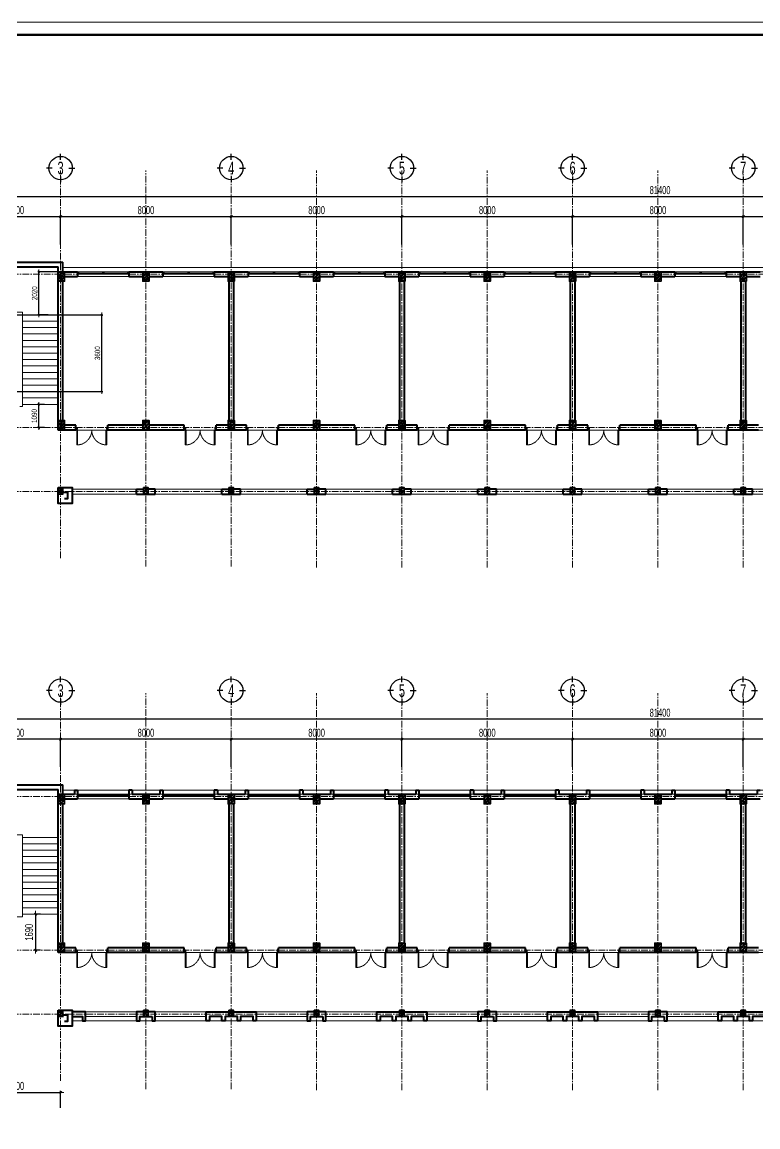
# Model space of a CAD drawing. Header units: millimetres. Extents: x 1890250 to 2116214, y -724415 to -634712.
# Drawn here: x 1918025 to 1952516, y -686489 to -634712 of the extents above; entities that cross this region are included whole.
import ezdxf
from ezdxf.enums import TextEntityAlignment as Align

# ---------------------------------------------------------------- set-up
doc = ezdxf.new("R2010")
doc.units = ezdxf.units.MM
doc.header["$LTSCALE"] = 250
doc.header["$MEASUREMENT"] = 0
doc.linetypes.add('CENTER', pattern=[2, 1.25, -0.25, 0.25, -0.25])
doc.linetypes.add('HIDDEN2', pattern=[0.1875, 0.125, -0.0625])
doc.layers.get('DEFPOINTS').update_dxf_attribs({"lineweight": 0})
for name, color, linetype, lineweight in [('03', 252, 'Continuous', 30), ('cat1', 30, 'Continuous', 40), ('cot', 40, 'Continuous', 35), ('DBH_cua', 125, 'Continuous', 9), ('DBH_manh1', 67, 'Continuous', 13), ('DBH_thay1', 63, 'Continuous', 18), ('dim', 144, 'Continuous', 13), ('hatch1', 136, 'Continuous', 9), ('Khungten_LCDI', 7, 'Continuous', 5), ('LC Dim', 8, 'Continuous', 18), ('LC Text1', 3, 'Continuous', 20), ('manh1', 67, 'Continuous', 13), ('thay1', 63, 'Continuous', 18), ('truc', 76, 'CENTER', 9)]:
    doc.layers.add(name, color=color, linetype=linetype, lineweight=lineweight)
doc.styles.add('EG 1', font='VHAVANB.TTF')
doc.styles.add('HOATBIF', font='hoatbif.shx', dxfattribs={"width": 0.7})
doc.styles.add('Khungten', font='VHAVAN.TTF', dxfattribs={"width": 0.9, "height": 5000})
doc.styles.add('Tahoma', font='tahoma.ttf')
doc.styles.add('Title', font='VHBLACK.TTF', dxfattribs={"width": 0.8})
doc.dimstyles.new('1-100', dxfattribs={"dimscale": 100, "dimtxt": 2.5, "dimasz": 0.35, "dimexe": 0.5, "dimexo": 0, "dimgap": 0.8, "dimtad": 1, "dimdec": 0, "dimzin": 0, "dimdsep": 46, "dimtxsty": 'HOATBIF', "dimblk1": 'DOT', "dimblk2": 'DOT', "dimsah": 1, "dimcen": -1, "dimdle": 1, "dimclrd": 256, "dimclre": 256, "dimclrt": 4, "dimadec": 3, "dimazin": 2, "dimtfac": 0.333333, "dimtdec": 0, "dimtix": 1, "dimtmove": 2, "dimatfit": 3, "dimldrblk": 'DOT', "dimfxl": 1, "dimtvp": 0.833333, "dimtolj": 1, "dimtzin": 0, "dimarcsym": 0})
doc.dimstyles.new('1-150', dxfattribs={"dimscale": 150, "dimtxt": 2.5, "dimasz": 0.35, "dimexe": 0.5, "dimexo": 0, "dimgap": 0.8, "dimtad": 1, "dimdec": 0, "dimzin": 0, "dimdsep": 46, "dimtxsty": 'HOATBIF', "dimblk1": 'DOT', "dimblk2": 'DOT', "dimsah": 1, "dimcen": -1, "dimdle": 1, "dimclrd": 256, "dimclre": 256, "dimclrt": 4, "dimadec": 3, "dimazin": 2, "dimtfac": 0.333333, "dimtdec": 0, "dimtix": 1, "dimtmove": 2, "dimatfit": 3, "dimldrblk": 'DOT', "dimfxl": 1, "dimtvp": 0.833333, "dimtolj": 1, "dimtzin": 0, "dimarcsym": 0})

# ---------------------------------------------------------------- blocks, each defined once
blk = doc.blocks.new('lcdi fix H')
at = {"layer": 'DEFPOINTS', "lineweight": 0}
blk.add_lwpolyline([(-1200, -14850), (-1200, 14850), (40800, 14850), (40800, -14850)], close=True, dxfattribs=at)
at = {"layer": 'Khungten_LCDI', "color": 5, "lineweight": 60}
blk.add_lwpolyline([(0, -14650), (0, 14650), (40600, 14650), (40600, -14650)], close=True, dxfattribs=at)
at = {"color": 7, "style": 'Khungten', "width": 0.8}
for tag, p in [('REVISION', (39499, -10746)), ('NGAYHT', (39546, -11609))]:
    blk.add_attdef(tag, text='', height=200, dxfattribs=at).set_placement(p, align=Align.CENTER)
at = {"layer": 'LC Text1', "style": 'Title', "width": 1.485915}
for tag, p, p2 in [('TENBANVE1', (36913, -8886), (40339, -8886)), ('TENBANVE2', (36913, -9562), (40339, -9562))]:
    blk.add_attdef(tag, text='', height=250, dxfattribs=at).set_placement(p, p2, align=Align.FIT)
at = {"layer": 'LC Text1', "style": 'Title', "width": 0.7}
blk.add_attdef('SOBANVE', text='', height=250, dxfattribs=at).set_placement((39562, -13896), align=Align.CENTER)
blk = doc.blocks.new('A$C0B8376B1')
at = {"layer": 'truc'}
for p, q in [((17729, 442), (17729, 18610)), ((21729, 42), (21729, 18610)), ((25729, 42), (25729, 18610)), ((29729, 0), (29729, 18610)), ((33729, 0), (33729, 18610)), ((37729, 0), (37729, 18610)), ((41729, 0), (41729, 18610)), ((45729, 0), (45729, 18610)), ((49729, 0), (49729, 18610)), ((92758, 13754), (0, 13754)), ((92758, 6554), (0, 6554)), ((92758, 3554), (0, 3554))]:
    blk.add_line(p, q, dxfattribs=at)
blk = doc.blocks.new('DOT')
at = {"layer": 'LC Dim'}
blk.add_line((-3, 0), (3, 0), dxfattribs=at)
at = {"layer": 'LC Dim', "color": 4}
blk.add_line((-1, -1), (1, 1), dxfattribs=at)
blk.add_lwpolyline([(0.5, 1), (-1, -0.5), (-0.5, -1), (1, 0.5)], close=True, dxfattribs=at)
blk = doc.blocks.new('*D766')
at = {"layer": 'DEFPOINTS', "color": 0, "transparency": 16777216}
for p in [(1951830, -643833), (1951830, -645127), (1959830, -645127)]:
    blk.add_point(p, dxfattribs=at)
at = {"layer": 'dim', "lineweight": -2, "transparency": 16777216}
for p, q in [((1951830, -645127), (1951830, -643758)), ((1959777, -643833), (1951882, -643833)), ((1959830, -645127), (1959830, -643758))]:
    blk.add_line(p, q, dxfattribs=at)
at = {"layer": 'dim', "lineweight": -2, "transparency": 16777216, "xscale": 52.5, "yscale": 52.5, "zscale": 52.5, "rotation": 180}
blk.add_blockref('DOT', (1951830, -643833), dxfattribs=at)
at = {"layer": 'dim', "lineweight": -2, "transparency": 16777216, "xscale": 52.5, "yscale": 52.5, "zscale": 52.5}
blk.add_blockref('DOT', (1959830, -643833), dxfattribs=at)
at = {"layer": 'dim', "color": 4, "transparency": 16777216, "insert": (1955830, -643525), "char_height": 375, "attachment_point": 5, "style": 'HOATBIF'}
blk.add_mtext('\\A1;8000', dxfattribs=at)
blk = doc.blocks.new('*D767')
at = {"layer": 'DEFPOINTS', "color": 0, "transparency": 16777216}
for p in [(1943830, -643833), (1943830, -645127), (1951830, -645127)]:
    blk.add_point(p, dxfattribs=at)
at = {"layer": 'dim', "lineweight": -2, "transparency": 16777216}
for p, q in [((1943830, -645127), (1943830, -643758)), ((1951777, -643833), (1943882, -643833)), ((1951830, -645127), (1951830, -643758))]:
    blk.add_line(p, q, dxfattribs=at)
at = {"layer": 'dim', "lineweight": -2, "transparency": 16777216, "xscale": 52.5, "yscale": 52.5, "zscale": 52.5, "rotation": 180}
blk.add_blockref('DOT', (1943830, -643833), dxfattribs=at)
at = {"layer": 'dim', "lineweight": -2, "transparency": 16777216, "xscale": 52.5, "yscale": 52.5, "zscale": 52.5}
blk.add_blockref('DOT', (1951830, -643833), dxfattribs=at)
at = {"layer": 'dim', "color": 4, "transparency": 16777216, "insert": (1947830, -643525), "char_height": 375, "attachment_point": 5, "style": 'HOATBIF'}
blk.add_mtext('\\A1;8000', dxfattribs=at)
blk = doc.blocks.new('*D768')
at = {"layer": 'DEFPOINTS', "color": 0, "transparency": 16777216}
for p in [(1935830, -643833), (1935830, -645127), (1943830, -645127)]:
    blk.add_point(p, dxfattribs=at)
at = {"layer": 'dim', "lineweight": -2, "transparency": 16777216}
for p, q in [((1935830, -645127), (1935830, -643758)), ((1943777, -643833), (1935882, -643833)), ((1943830, -645127), (1943830, -643758))]:
    blk.add_line(p, q, dxfattribs=at)
at = {"layer": 'dim', "lineweight": -2, "transparency": 16777216, "xscale": 52.5, "yscale": 52.5, "zscale": 52.5, "rotation": 180}
blk.add_blockref('DOT', (1935830, -643833), dxfattribs=at)
at = {"layer": 'dim', "lineweight": -2, "transparency": 16777216, "xscale": 52.5, "yscale": 52.5, "zscale": 52.5}
blk.add_blockref('DOT', (1943830, -643833), dxfattribs=at)
at = {"layer": 'dim', "color": 4, "transparency": 16777216, "insert": (1939830, -643525), "char_height": 375, "attachment_point": 5, "style": 'HOATBIF'}
blk.add_mtext('\\A1;8000', dxfattribs=at)
blk = doc.blocks.new('*D769')
at = {"layer": 'DEFPOINTS', "color": 0, "transparency": 16777216}
for p in [(1927830, -643833), (1927830, -645127), (1935830, -645127)]:
    blk.add_point(p, dxfattribs=at)
at = {"layer": 'dim', "lineweight": -2, "transparency": 16777216}
for p, q in [((1927830, -645127), (1927830, -643758)), ((1935777, -643833), (1927882, -643833)), ((1935830, -645127), (1935830, -643758))]:
    blk.add_line(p, q, dxfattribs=at)
at = {"layer": 'dim', "lineweight": -2, "transparency": 16777216, "xscale": 52.5, "yscale": 52.5, "zscale": 52.5, "rotation": 180}
blk.add_blockref('DOT', (1927830, -643833), dxfattribs=at)
at = {"layer": 'dim', "lineweight": -2, "transparency": 16777216, "xscale": 52.5, "yscale": 52.5, "zscale": 52.5}
blk.add_blockref('DOT', (1935830, -643833), dxfattribs=at)
at = {"layer": 'dim', "color": 4, "transparency": 16777216, "insert": (1931830, -643525), "char_height": 375, "attachment_point": 5, "style": 'HOATBIF'}
blk.add_mtext('\\A1;8000', dxfattribs=at)
blk = doc.blocks.new('*D770')
at = {"layer": 'DEFPOINTS', "color": 0, "transparency": 16777216}
for p in [(1919830, -643833), (1919830, -645127), (1927830, -645127)]:
    blk.add_point(p, dxfattribs=at)
at = {"layer": 'dim', "lineweight": -2, "transparency": 16777216}
for p, q in [((1919830, -645127), (1919830, -643758)), ((1927777, -643833), (1919882, -643833)), ((1927830, -645127), (1927830, -643758))]:
    blk.add_line(p, q, dxfattribs=at)
at = {"layer": 'dim', "lineweight": -2, "transparency": 16777216, "xscale": 52.5, "yscale": 52.5, "zscale": 52.5, "rotation": 180}
blk.add_blockref('DOT', (1919830, -643833), dxfattribs=at)
at = {"layer": 'dim', "lineweight": -2, "transparency": 16777216, "xscale": 52.5, "yscale": 52.5, "zscale": 52.5}
blk.add_blockref('DOT', (1927830, -643833), dxfattribs=at)
at = {"layer": 'dim', "color": 4, "transparency": 16777216, "insert": (1923830, -643525), "char_height": 375, "attachment_point": 5, "style": 'HOATBIF'}
blk.add_mtext('\\A1;8000', dxfattribs=at)
blk = doc.blocks.new('*D771')
at = {"layer": 'DEFPOINTS', "color": 0, "transparency": 16777216}
for p in [(1915630, -643833), (1915630, -645127), (1919830, -645127)]:
    blk.add_point(p, dxfattribs=at)
at = {"layer": 'dim', "lineweight": -2, "transparency": 16777216}
for p, q in [((1915630, -645127), (1915630, -643758)), ((1919777, -643833), (1915682, -643833)), ((1919830, -645127), (1919830, -643758))]:
    blk.add_line(p, q, dxfattribs=at)
at = {"layer": 'dim', "lineweight": -2, "transparency": 16777216, "xscale": 52.5, "yscale": 52.5, "zscale": 52.5, "rotation": 180}
blk.add_blockref('DOT', (1915630, -643833), dxfattribs=at)
at = {"layer": 'dim', "lineweight": -2, "transparency": 16777216, "xscale": 52.5, "yscale": 52.5, "zscale": 52.5}
blk.add_blockref('DOT', (1919830, -643833), dxfattribs=at)
at = {"layer": 'dim', "color": 4, "transparency": 16777216, "insert": (1917730, -643525), "char_height": 375, "attachment_point": 5, "style": 'HOATBIF'}
blk.add_mtext('\\A1;4200', dxfattribs=at)
blk = doc.blocks.new('*D774')
at = {"layer": 'DEFPOINTS', "color": 0, "transparency": 16777216}
for p in [(1907230, -642895), (1907230, -645127), (1988630, -645127)]:
    blk.add_point(p, dxfattribs=at)
at = {"layer": 'dim', "lineweight": -2, "transparency": 16777216}
for p, q in [((1907230, -645127), (1907230, -642820)), ((1988577, -642895), (1907282, -642895)), ((1988630, -645127), (1988630, -642820))]:
    blk.add_line(p, q, dxfattribs=at)
at = {"layer": 'dim', "lineweight": -2, "transparency": 16777216, "xscale": 52.5, "yscale": 52.5, "zscale": 52.5, "rotation": 180}
blk.add_blockref('DOT', (1907230, -642895), dxfattribs=at)
at = {"layer": 'dim', "lineweight": -2, "transparency": 16777216, "xscale": 52.5, "yscale": 52.5, "zscale": 52.5}
blk.add_blockref('DOT', (1988630, -642895), dxfattribs=at)
at = {"layer": 'dim', "color": 4, "transparency": 16777216, "insert": (1947930, -642588), "char_height": 375, "attachment_point": 5, "style": 'HOATBIF'}
blk.add_mtext('\\A1;81400', dxfattribs=at)
blk = doc.blocks.new('KyHieu TrucDinhVi')
at = {"color": 7, "lineweight": 30}
for p, q in [((0, 2.36), (0, 4)), ((-2.36, 0), (-4, 0)), ((2.36, 0), (4, 0)), ((0, -2.36), (0, -4))]:
    blk.add_line(p, q, dxfattribs=at)
blk.add_circle((0, 0), 3.3, dxfattribs=at)
at = {"ltscale": 20, "style": 'Tahoma'}
blk.add_attdef('AA', text='', height=3, dxfattribs=at).set_placement((0, 0), align=Align.MIDDLE_CENTER)
blk = doc.blocks.new('COT 30X45')
at = {"layer": 'hatch1'}
h = blk.add_hatch(dxfattribs=at)
h.set_pattern_fill('BTCT', color=256, scale=30)
h.set_pattern_definition([(50, (-140251.38, -4434.1), (215.17805, -18.82564), [22.5, -247.5]), (355, (-140251.38, -4434.1), (-41.6254, 225.65764), [18, -198]), (100.4514, (-140233.45, -4435.67), (173.5528, 206.83186), [19.12206, -210.34263]), (46.1842, (-140251.38, -4374.1), (320.1723, -49.6557), [33.75, -371.25]), (96.6356, (-140224.7, -4378.24), (280.3988, 292.23536), [28.6831, -315.5139]), (351.1842, (-140251.38, -4374.1), (280.3986, 292.2356), [27, -297]), (21, (-140221.38, -4389.1), (179.07212, -120.78567), [22.5, -247.5]), (326, (-140221.38, -4389.1), (72.9946, 217.545), [18, -198]), (71.4514, (-140206.46, -4399.17), (252.0668, 96.75915), [19.12206, -210.34263]), (37.5, (-140251.38, -4434.105), (3.647957, 99.868156), [0, -195.6, 0, -201, 0, -198.75]), (7.5, (-140251.38, -4434.1), (78.92086, 118.32351), [0, -114.6, 0, -191.1, 0, -75.75]), (327.5, (-140318.28, -4434.105), (160.14673, -6.76646), [0, -75, 0, -234, 0, -310.5]), (317.5, (-140348.28, -4434.1), (174.95585, 30.0315), [0, -97.5, 0, -155.4, 0, -220.5]), (45, (-140251.38, -4434.1), (-79.54951, 79.54951), []), (45, (-140198.35, -4434.1), (-79.54951, 79.54951), [])])
h.paths.add_polyline_path([(300, 450), (0, 450), (0, 0), (300, 0)])
at = {"layer": 'cot'}
blk.add_lwpolyline([(0, 0), (300, 0), (300, 450), (0, 450)], close=True, dxfattribs=at)
blk = doc.blocks.new('COT 22X30')
at = {"layer": 'hatch1'}
h = blk.add_hatch(dxfattribs=at)
h.set_pattern_fill('BTCT', color=256, scale=30)
h.set_pattern_definition([(50, (-164608.16, -56017.02), (215.17805, -18.82564), [22.5, -247.5]), (355, (-164608.16, -56017.02), (-41.6254, 225.65764), [18, -198]), (100.4514, (-164590.23, -56018.6), (173.55281, 206.83186), [19.12206, -210.34263]), (46.1842, (-164608.16, -55957.02), (320.1723, -49.6557), [33.75, -371.25]), (96.6356, (-164581.48, -55961.16), (280.3988, 292.23536), [28.6831, -315.5139]), (351.1842, (-164608.16, -55957.02), (280.3986, 292.2356), [27, -297]), (21, (-164578.16, -55972.02), (179.07212, -120.78567), [22.5, -247.5]), (326, (-164578.16, -55972.02), (72.9946, 217.545), [18, -198]), (71.4514, (-164563.24, -55982.09), (252.0668, 96.75915), [19.12206, -210.34263]), (37.5, (-164608.16, -56017.02), (3.647957, 99.868156), [0, -195.6, 0, -201, 0, -198.75]), (7.5, (-164608.16, -56017.02), (78.92086, 118.323514), [0, -114.6, 0, -191.1, 0, -75.75]), (327.5, (-164675.06, -56017.02), (160.14673, -6.76646), [0, -75, 0, -234, 0, -310.5]), (317.5, (-164705.06, -56017.02), (174.95585, 30.0315), [0, -97.5, 0, -155.4, 0, -220.5]), (45, (-164608.16, -56017.02), (-79.54951, 79.54951), []), (45, (-164555.13, -56017.02), (-79.54951, 79.54951), [])])
h.paths.add_polyline_path([(300, 220), (0, 220), (0, 0), (300, 0)])
at = {"layer": 'cot'}
blk.add_lwpolyline([(0, 0), (300, 0), (300, 220), (0, 220)], close=True, dxfattribs=at)
blk = doc.blocks.new('A$C69BC6F3A')
at = {"layer": 'cot', "rotation": 180}
for p in [(12900, 10420), (16860, 10420), (20860, 10420), (24860, 10420), (28860, 10420), (32860, 10420), (36860, 10420), (40860, 10420), (44860, 10420)]:
    blk.add_blockref('COT 30X45', p, dxfattribs=at)
at = {"layer": 'cot'}
for p in [(12600, 3000), (16560, 3000), (20560, 3000), (24560, 3000), (28560, 3000), (32560, 3000), (36560, 3000), (40560, 3000), (44560, 3000)]:
    blk.add_blockref('COT 30X45', p, dxfattribs=at)
at = {"layer": 'cot', "xscale": -1, "rotation": 270}
for p in [(12600, 0), (16600, 0), (20600, 0), (24600, 0), (28600, 0), (32600, 0), (36600, 0), (40600, 0), (44600, 0)]:
    blk.add_blockref('COT 22X30', p, dxfattribs=at)
blk = doc.blocks.new('*U740')
at = {"color": 31}
for points in [[(60, -40), (45, -40), (45, -10), (0, -10), (0, -40), (0, -40), (0, -90), (0, -90), (0, -120), (45, -120), (45, -90), (60, -90)], [(30, -90), (60, -90), (60, -40), (30, -40)], [(1193, -90), (1163, -90), (1163, -40), (1193, -40)], [(1223, -90), (1207, -90), (1207, -40), (1223, -40), (1223, -10), (1177, -10), (1177, -40), (1193, -40), (1193, -90), (1177, -90), (1177, -120), (1223, -120)], [(1207, -90), (1237, -90), (1237, -40), (1207, -40)], [(2340, -40), (2355, -40), (2355, -10), (2400, -10), (2400, -40), (2400, -40), (2400, -90), (2400, -90), (2400, -120), (2355, -120), (2355, -90), (2340, -90)], [(2370, -90), (2340, -90), (2340, -40), (2370, -40)]]:
    blk.add_lwpolyline(points, close=True, dxfattribs=at)
at = {"lineweight": -2}
for points in [[(45, -10), (1177, -10), (1177, -40), (45, -40)], [(45, -90), (1177, -90), (1177, -120), (45, -120)], [(2355, -10), (1223, -10), (1223, -40), (2355, -40)], [(2355, -90), (1223, -90), (1223, -120), (2355, -120)]]:
    blk.add_lwpolyline(points, close=True, dxfattribs=at)
blk = doc.blocks.new('A$C22885C9E2')
at = {"layer": 'cat1'}
for p, q in [((10460, 120), (12820, 120)), ((12820, -330), (12820, 120)), ((10460, -100), (12600, -100)), ((12600, -7750), (12600, -100)), ((12820, -330), (13510, -330)), ((13510, -330), (13510, -550)), ((15910, -330), (15910, -550)), ((15910, -330), (17510, -330)), ((17510, -330), (17510, -550)), ((19910, -330), (19910, -550)), ((19910, -330), (21510, -330)), ((21510, -330), (21510, -550)), ((23910, -330), (23910, -550)), ((23910, -330), (25510, -330)), ((25510, -330), (25510, -550)), ((27910, -330), (27910, -550)), ((27910, -330), (29510, -330)), ((29510, -330), (29510, -550)), ((31910, -330), (31910, -550)), ((31910, -330), (33510, -330)), ((33510, -330), (33510, -550)), ((35910, -330), (35910, -550)), ((35910, -330), (37510, -330)), ((37510, -330), (37510, -550)), ((39910, -330), (39910, -550)), ((39910, -330), (41510, -330)), ((41510, -330), (41510, -550)), ((43910, -330), (43910, -550)), ((43910, -330), (45510, -330)), ((12820, -7300), (12820, -780)), ((12900, -550), (13510, -550)), ((15910, -550), (16560, -550)), ((16860, -550), (17510, -550)), ((19910, -550), (20560, -550)), ((20600, -780), (20600, -7300)), ((20820, -780), (20820, -7300)), ((20860, -550), (21510, -550)), ((23910, -550), (24560, -550)), ((24860, -550), (25510, -550)), ((27910, -550), (28560, -550)), ((28600, -780), (28600, -7300)), ((28820, -780), (28820, -7300)), ((28860, -550), (29510, -550)), ((31910, -550), (32560, -550)), ((32860, -550), (33510, -550)), ((35910, -550), (36560, -550)), ((36600, -780), (36600, -7300)), ((36820, -780), (36820, -7300)), ((36860, -550), (37510, -550)), ((39910, -550), (40560, -550)), ((40860, -550), (41510, -550)), ((43910, -550), (44560, -550)), ((44600, -780), (44600, -7300)), ((44820, -780), (44820, -7300)), ((44860, -550), (45510, -550)), ((13420, -7750), (12600, -7750)), ((13420, -7530), (12900, -7530)), ((13420, -7750), (13420, -7530)), ((14920, -7750), (14920, -7530)), ((16560, -7530), (14920, -7530)), ((18500, -7750), (14920, -7750)), ((18500, -7530), (16860, -7530)), ((18500, -7750), (18500, -7530)), ((20000, -7750), (20000, -7530)), ((20560, -7530), (20000, -7530)), ((21420, -7750), (20000, -7750)), ((21420, -7530), (20860, -7530)), ((21420, -7750), (21420, -7530)), ((22920, -7750), (22920, -7530)), ((24560, -7530), (22920, -7530)), ((26500, -7750), (22920, -7750)), ((26500, -7530), (24860, -7530)), ((26500, -7750), (26500, -7530)), ((28000, -7750), (28000, -7530)), ((28560, -7530), (28000, -7530)), ((29420, -7750), (28000, -7750)), ((29420, -7530), (28860, -7530)), ((29420, -7750), (29420, -7530)), ((30920, -7750), (30920, -7530)), ((32560, -7530), (30920, -7530)), ((34500, -7750), (30920, -7750)), ((34500, -7530), (32860, -7530)), ((34500, -7750), (34500, -7530)), ((36000, -7750), (36000, -7530)), ((36560, -7530), (36000, -7530)), ((37420, -7750), (36000, -7750)), ((37420, -7530), (36860, -7530)), ((37420, -7750), (37420, -7530)), ((38920, -7750), (38920, -7530)), ((40560, -7530), (38920, -7530)), ((42500, -7750), (38920, -7750)), ((42500, -7530), (40860, -7530)), ((42500, -7750), (42500, -7530)), ((44000, -7750), (44000, -7530)), ((44560, -7530), (44000, -7530)), ((45420, -7750), (44000, -7750)), ((45420, -7530), (44860, -7530)), ((16270, -10750), (16270, -10530)), ((16270, -10530), (16600, -10530)), ((16270, -10750), (17150, -10750)), ((17150, -10530), (16820, -10530)), ((17150, -10750), (17150, -10530)), ((20270, -10750), (20270, -10530)), ((20270, -10530), (20600, -10530)), ((20270, -10750), (21150, -10750)), ((21150, -10530), (20820, -10530)), ((21150, -10750), (21150, -10530)), ((24270, -10750), (24270, -10530)), ((24270, -10530), (24600, -10530)), ((24270, -10750), (25150, -10750)), ((25150, -10530), (24820, -10530)), ((25150, -10750), (25150, -10530)), ((28270, -10750), (28270, -10530)), ((28270, -10530), (28600, -10530)), ((28270, -10750), (29150, -10750)), ((29150, -10530), (28820, -10530)), ((29150, -10750), (29150, -10530)), ((32270, -10750), (32270, -10530)), ((32270, -10530), (32600, -10530)), ((32270, -10750), (33150, -10750)), ((33150, -10530), (32820, -10530)), ((33150, -10750), (33150, -10530)), ((36270, -10750), (36270, -10530)), ((36270, -10530), (36600, -10530)), ((36270, -10750), (37150, -10750)), ((37150, -10530), (36820, -10530)), ((37150, -10750), (37150, -10530)), ((40270, -10750), (40270, -10530)), ((40270, -10530), (40600, -10530)), ((40270, -10750), (41150, -10750)), ((41150, -10530), (40820, -10530)), ((41150, -10750), (41150, -10530)), ((44270, -10750), (44270, -10530)), ((44270, -10530), (44600, -10530)), ((44270, -10750), (45150, -10750)), ((45150, -10530), (44820, -10530)), ((45150, -10750), (45150, -10530))]:
    blk.add_line(p, q, dxfattribs=at)
blk.add_lwpolyline([(12600, -10450), (13260, -10450), (13260, -11200), (12600, -11200)], close=True, dxfattribs=at)
blk.add_lwpolyline([(12820, -10780), (12820, -10670), (13040, -10670), (13040, -10980), (12900, -10980)], dxfattribs=at)
at = {"layer": 'manh1'}
for p, q in [((10920, -2350), (12600, -2350)), ((10920, -2650), (12600, -2650)), ((10920, -2950), (12600, -2950)), ((10920, -3250), (12600, -3250)), ((10920, -3550), (12600, -3550)), ((10920, -3850), (12600, -3850)), ((10920, -4150), (12600, -4150)), ((10920, -4450), (12600, -4450)), ((10920, -4750), (12600, -4750)), ((10920, -5050), (12600, -5050)), ((10920, -5350), (12600, -5350)), ((10920, -5650), (12600, -5650)), ((10920, -5950), (12600, -5950)), ((10920, -6250), (12600, -6250)), ((10920, -6550), (12600, -6550))]:
    blk.add_line(p, q, dxfattribs=at)
at = {"layer": 'thay1'}
for p, q in [((12820, -130), (52850, -130)), ((12820, -330), (52850, -330)), ((13510, -550), (15910, -550)), ((17510, -550), (19910, -550)), ((21510, -550), (23910, -550)), ((25510, -550), (27910, -550)), ((29510, -550), (31910, -550)), ((33510, -550), (35910, -550)), ((37510, -550), (39910, -550)), ((41510, -550), (43910, -550)), ((10920, -2230), (10300, -2230)), ((10920, -6650), (10920, -2230)), ((10800, -6650), (10920, -6650)), ((13420, -7750), (52000, -7750))]:
    blk.add_line(p, q, dxfattribs=at)
for points in [[(16270, -10750), (13260, -10750), (13260, -10530), (16270, -10530)], [(20270, -10750), (17150, -10750), (17150, -10530), (20270, -10530)], [(24270, -10750), (21150, -10750), (21150, -10530), (24270, -10530)], [(28270, -10750), (25150, -10750), (25150, -10530), (28270, -10530)], [(32270, -10750), (29150, -10750), (29150, -10530), (32270, -10530)], [(33150, -10530), (36270, -10530), (36270, -10750), (33150, -10750)], [(40270, -10530), (37150, -10530), (37150, -10750), (40270, -10750)], [(44270, -10530), (41150, -10530), (41150, -10750), (44270, -10750)], [(45150, -10530), (48270, -10530), (48270, -10750), (45150, -10750)]]:
    blk.add_lwpolyline(points, close=True, dxfattribs=at)
at = {"layer": 'cot'}
blk.add_blockref('A$C69BC6F3A', (0, -10750), dxfattribs=at)
at = {"layer": 'DBH_cua'}
for p in [(13510, -320), (17510, -320), (21510, -320), (25510, -320), (29510, -320), (33510, -320), (37510, -320), (41510, -320)]:
    blk.add_blockref('*U740', p, dxfattribs=at)
blk = doc.blocks.new('*U750')
for p, q in [((-600, -90), (-600, -50)), ((-100, -70), (-600, -70)), ((-100, -90), (-100, -50)), ((-600, -1410), (-600, -1450)), ((-100, -1430), (-600, -1430)), ((-100, -1410), (-100, -1450))]:
    blk.add_line(p, q)
for points in [[(0, -50), (0, -90), (-700, -90), (-700, -50)], [(0, -1450), (0, -1410), (-700, -1410), (-700, -1450)]]:
    blk.add_lwpolyline(points, close=True)
at = {"linetype": 'HIDDEN2'}
for centre, start, end in [((0, -50), 180, 270), ((0, -1450), 90, 180)]:
    blk.add_arc(centre, 700, start, end, dxfattribs=at)
at = {"layer": '03'}
for points in [[(125, 0), (125, -60), (40, -60), (40, -50), (0, -50), (0, 0)], [(125, -1500), (125, -1440), (40, -1440), (40, -1450), (0, -1450), (0, -1500)]]:
    blk.add_lwpolyline(points, close=True, dxfattribs=at)
blk = doc.blocks.new('*D779')
at = {"layer": 'DEFPOINTS', "color": 0, "transparency": 16777216}
for p in [(1919830, -684878), (1915630, -685598), (1919830, -685598)]:
    blk.add_point(p, dxfattribs=at)
at = {"layer": 'dim', "lineweight": -2, "transparency": 16777216}
for p, q in [((1915630, -685598), (1915630, -684803)), ((1915682, -684878), (1919777, -684878)), ((1919830, -685598), (1919830, -684803))]:
    blk.add_line(p, q, dxfattribs=at)
at = {"layer": 'dim', "lineweight": -2, "transparency": 16777216, "xscale": 52.5, "yscale": 52.5, "zscale": 52.5, "rotation": 180}
blk.add_blockref('DOT', (1915630, -684878), dxfattribs=at)
at = {"layer": 'dim', "lineweight": -2, "transparency": 16777216, "xscale": 52.5, "yscale": 52.5, "zscale": 52.5}
blk.add_blockref('DOT', (1919830, -684878), dxfattribs=at)
at = {"layer": 'dim', "color": 4, "transparency": 16777216, "insert": (1917730, -684570), "char_height": 375, "attachment_point": 5, "style": 'HOATBIF'}
blk.add_mtext('\\A1;4200', dxfattribs=at)
blk = doc.blocks.new('*D788')
at = {"layer": 'DEFPOINTS', "color": 0, "transparency": 16777216}
for p in [(1951830, -668325), (1951830, -669619), (1959830, -669619)]:
    blk.add_point(p, dxfattribs=at)
at = {"layer": 'dim', "lineweight": -2, "transparency": 16777216}
for p, q in [((1951830, -669619), (1951830, -668250)), ((1959777, -668325), (1951882, -668325)), ((1959830, -669619), (1959830, -668250))]:
    blk.add_line(p, q, dxfattribs=at)
at = {"layer": 'dim', "lineweight": -2, "transparency": 16777216, "xscale": 52.5, "yscale": 52.5, "zscale": 52.5, "rotation": 180}
blk.add_blockref('DOT', (1951830, -668325), dxfattribs=at)
at = {"layer": 'dim', "lineweight": -2, "transparency": 16777216, "xscale": 52.5, "yscale": 52.5, "zscale": 52.5}
blk.add_blockref('DOT', (1959830, -668325), dxfattribs=at)
at = {"layer": 'dim', "color": 4, "transparency": 16777216, "insert": (1955830, -668018), "char_height": 375, "attachment_point": 5, "style": 'HOATBIF'}
blk.add_mtext('\\A1;8000', dxfattribs=at)
blk = doc.blocks.new('*D789')
at = {"layer": 'DEFPOINTS', "color": 0, "transparency": 16777216}
for p in [(1943830, -668325), (1943830, -669619), (1951830, -669619)]:
    blk.add_point(p, dxfattribs=at)
at = {"layer": 'dim', "lineweight": -2, "transparency": 16777216}
for p, q in [((1943830, -669619), (1943830, -668250)), ((1951777, -668325), (1943882, -668325)), ((1951830, -669619), (1951830, -668250))]:
    blk.add_line(p, q, dxfattribs=at)
at = {"layer": 'dim', "lineweight": -2, "transparency": 16777216, "xscale": 52.5, "yscale": 52.5, "zscale": 52.5, "rotation": 180}
blk.add_blockref('DOT', (1943830, -668325), dxfattribs=at)
at = {"layer": 'dim', "lineweight": -2, "transparency": 16777216, "xscale": 52.5, "yscale": 52.5, "zscale": 52.5}
blk.add_blockref('DOT', (1951830, -668325), dxfattribs=at)
at = {"layer": 'dim', "color": 4, "transparency": 16777216, "insert": (1947830, -668018), "char_height": 375, "attachment_point": 5, "style": 'HOATBIF'}
blk.add_mtext('\\A1;8000', dxfattribs=at)
blk = doc.blocks.new('*D790')
at = {"layer": 'DEFPOINTS', "color": 0, "transparency": 16777216}
for p in [(1935830, -668325), (1935830, -669619), (1943830, -669619)]:
    blk.add_point(p, dxfattribs=at)
at = {"layer": 'dim', "lineweight": -2, "transparency": 16777216}
for p, q in [((1935830, -669619), (1935830, -668250)), ((1943777, -668325), (1935882, -668325)), ((1943830, -669619), (1943830, -668250))]:
    blk.add_line(p, q, dxfattribs=at)
at = {"layer": 'dim', "lineweight": -2, "transparency": 16777216, "xscale": 52.5, "yscale": 52.5, "zscale": 52.5, "rotation": 180}
blk.add_blockref('DOT', (1935830, -668325), dxfattribs=at)
at = {"layer": 'dim', "lineweight": -2, "transparency": 16777216, "xscale": 52.5, "yscale": 52.5, "zscale": 52.5}
blk.add_blockref('DOT', (1943830, -668325), dxfattribs=at)
at = {"layer": 'dim', "color": 4, "transparency": 16777216, "insert": (1939830, -668018), "char_height": 375, "attachment_point": 5, "style": 'HOATBIF'}
blk.add_mtext('\\A1;8000', dxfattribs=at)
blk = doc.blocks.new('*D791')
at = {"layer": 'DEFPOINTS', "color": 0, "transparency": 16777216}
for p in [(1927830, -668325), (1927830, -669619), (1935830, -669619)]:
    blk.add_point(p, dxfattribs=at)
at = {"layer": 'dim', "lineweight": -2, "transparency": 16777216}
for p, q in [((1927830, -669619), (1927830, -668250)), ((1935777, -668325), (1927882, -668325)), ((1935830, -669619), (1935830, -668250))]:
    blk.add_line(p, q, dxfattribs=at)
at = {"layer": 'dim', "lineweight": -2, "transparency": 16777216, "xscale": 52.5, "yscale": 52.5, "zscale": 52.5, "rotation": 180}
blk.add_blockref('DOT', (1927830, -668325), dxfattribs=at)
at = {"layer": 'dim', "lineweight": -2, "transparency": 16777216, "xscale": 52.5, "yscale": 52.5, "zscale": 52.5}
blk.add_blockref('DOT', (1935830, -668325), dxfattribs=at)
at = {"layer": 'dim', "color": 4, "transparency": 16777216, "insert": (1931830, -668018), "char_height": 375, "attachment_point": 5, "style": 'HOATBIF'}
blk.add_mtext('\\A1;8000', dxfattribs=at)
blk = doc.blocks.new('*D792')
at = {"layer": 'DEFPOINTS', "color": 0, "transparency": 16777216}
for p in [(1919830, -668325), (1919830, -669619), (1927830, -669619)]:
    blk.add_point(p, dxfattribs=at)
at = {"layer": 'dim', "lineweight": -2, "transparency": 16777216}
for p, q in [((1919830, -669619), (1919830, -668250)), ((1927777, -668325), (1919882, -668325)), ((1927830, -669619), (1927830, -668250))]:
    blk.add_line(p, q, dxfattribs=at)
at = {"layer": 'dim', "lineweight": -2, "transparency": 16777216, "xscale": 52.5, "yscale": 52.5, "zscale": 52.5, "rotation": 180}
blk.add_blockref('DOT', (1919830, -668325), dxfattribs=at)
at = {"layer": 'dim', "lineweight": -2, "transparency": 16777216, "xscale": 52.5, "yscale": 52.5, "zscale": 52.5}
blk.add_blockref('DOT', (1927830, -668325), dxfattribs=at)
at = {"layer": 'dim', "color": 4, "transparency": 16777216, "insert": (1923830, -668018), "char_height": 375, "attachment_point": 5, "style": 'HOATBIF'}
blk.add_mtext('\\A1;8000', dxfattribs=at)
blk = doc.blocks.new('*D793')
at = {"layer": 'DEFPOINTS', "color": 0, "transparency": 16777216}
for p in [(1915630, -668325), (1915630, -669619), (1919830, -669619)]:
    blk.add_point(p, dxfattribs=at)
at = {"layer": 'dim', "lineweight": -2, "transparency": 16777216}
for p, q in [((1915630, -669619), (1915630, -668250)), ((1919777, -668325), (1915682, -668325)), ((1919830, -669619), (1919830, -668250))]:
    blk.add_line(p, q, dxfattribs=at)
at = {"layer": 'dim', "lineweight": -2, "transparency": 16777216, "xscale": 52.5, "yscale": 52.5, "zscale": 52.5, "rotation": 180}
blk.add_blockref('DOT', (1915630, -668325), dxfattribs=at)
at = {"layer": 'dim', "lineweight": -2, "transparency": 16777216, "xscale": 52.5, "yscale": 52.5, "zscale": 52.5}
blk.add_blockref('DOT', (1919830, -668325), dxfattribs=at)
at = {"layer": 'dim', "color": 4, "transparency": 16777216, "insert": (1917730, -668018), "char_height": 375, "attachment_point": 5, "style": 'HOATBIF'}
blk.add_mtext('\\A1;4200', dxfattribs=at)
blk = doc.blocks.new('*D796')
at = {"layer": 'DEFPOINTS', "color": 0, "transparency": 16777216}
for p in [(1907230, -667388), (1907230, -669619), (1988630, -669619)]:
    blk.add_point(p, dxfattribs=at)
at = {"layer": 'dim', "lineweight": -2, "transparency": 16777216}
for p, q in [((1907230, -669619), (1907230, -667313)), ((1988577, -667388), (1907282, -667388)), ((1988630, -669619), (1988630, -667313))]:
    blk.add_line(p, q, dxfattribs=at)
at = {"layer": 'dim', "lineweight": -2, "transparency": 16777216, "xscale": 52.5, "yscale": 52.5, "zscale": 52.5, "rotation": 180}
blk.add_blockref('DOT', (1907230, -667388), dxfattribs=at)
at = {"layer": 'dim', "lineweight": -2, "transparency": 16777216, "xscale": 52.5, "yscale": 52.5, "zscale": 52.5}
blk.add_blockref('DOT', (1988630, -667388), dxfattribs=at)
at = {"layer": 'dim', "color": 4, "transparency": 16777216, "insert": (1947930, -667080), "char_height": 375, "attachment_point": 5, "style": 'HOATBIF'}
blk.add_mtext('\\A1;81400', dxfattribs=at)
blk = doc.blocks.new('A$C2D30329C1')
at = {"layer": 'cat1'}
for p, q in [((10460, 120), (12820, 120)), ((12820, -330), (12820, 120)), ((10460, -100), (12600, -100)), ((12600, -7750), (12600, -100)), ((12820, -330), (13360, -330)), ((13360, -130), (13360, -330)), ((13360, -130), (13510, -130)), ((13510, -130), (13510, -550)), ((15910, -130), (15910, -550)), ((16060, -130), (15910, -130)), ((16060, -130), (16060, -330)), ((16060, -330), (17360, -330)), ((17360, -130), (17360, -330)), ((17360, -130), (17510, -130)), ((17510, -130), (17510, -550)), ((19910, -130), (19910, -550)), ((20060, -130), (19910, -130)), ((20060, -130), (20060, -330)), ((20060, -330), (21360, -330)), ((21360, -130), (21360, -330)), ((21360, -130), (21510, -130)), ((21510, -130), (21510, -550)), ((23910, -130), (23910, -550)), ((24060, -130), (23910, -130)), ((24060, -130), (24060, -330)), ((24060, -330), (25360, -330)), ((25360, -130), (25360, -330)), ((25360, -130), (25510, -130)), ((25510, -130), (25510, -550)), ((27910, -130), (27910, -550)), ((28060, -130), (27910, -130)), ((28060, -130), (28060, -330)), ((28060, -330), (29360, -330)), ((29360, -130), (29360, -330)), ((29360, -130), (29510, -130)), ((29510, -130), (29510, -550)), ((31910, -130), (31910, -550)), ((32060, -130), (31910, -130)), ((32060, -130), (32060, -330)), ((32060, -330), (33360, -330)), ((33360, -130), (33360, -330)), ((33360, -130), (33510, -130)), ((33510, -130), (33510, -550)), ((35910, -130), (35910, -550)), ((36060, -130), (35910, -130)), ((36060, -130), (36060, -330)), ((36060, -330), (37360, -330)), ((37360, -130), (37360, -330)), ((37360, -130), (37510, -130)), ((37510, -130), (37510, -550)), ((39910, -130), (39910, -550)), ((40060, -130), (39910, -130)), ((40060, -130), (40060, -330)), ((40060, -330), (41360, -330)), ((41360, -130), (41360, -330)), ((41360, -130), (41510, -130)), ((41510, -130), (41510, -550)), ((43910, -130), (43910, -550)), ((44060, -130), (43910, -130)), ((44060, -130), (44060, -330)), ((44060, -330), (45360, -330)), ((45360, -130), (45360, -330)), ((45360, -130), (45510, -130)), ((12820, -7300), (12820, -780)), ((12900, -550), (13510, -550)), ((15910, -550), (16560, -550)), ((16860, -550), (17510, -550)), ((19910, -550), (20560, -550)), ((20600, -780), (20600, -7300)), ((20820, -780), (20820, -7300)), ((20860, -550), (21510, -550)), ((23910, -550), (24560, -550)), ((24860, -550), (25510, -550)), ((27910, -550), (28560, -550)), ((28600, -780), (28600, -7300)), ((28820, -780), (28820, -7300)), ((28860, -550), (29510, -550)), ((31910, -550), (32560, -550)), ((32860, -550), (33510, -550)), ((35910, -550), (36560, -550)), ((36600, -780), (36600, -7300)), ((36820, -780), (36820, -7300)), ((36860, -550), (37510, -550)), ((39910, -550), (40560, -550)), ((40860, -550), (41510, -550)), ((43910, -550), (44560, -550)), ((44600, -780), (44600, -7300)), ((44820, -780), (44820, -7300)), ((44860, -550), (45510, -550)), ((13420, -7750), (12600, -7750)), ((13420, -7530), (12900, -7530)), ((13420, -7750), (13420, -7530)), ((14920, -7750), (14920, -7530)), ((16560, -7530), (14920, -7530)), ((18500, -7750), (14920, -7750)), ((18500, -7530), (16860, -7530)), ((18500, -7750), (18500, -7530)), ((20000, -7750), (20000, -7530)), ((20560, -7530), (20000, -7530)), ((21420, -7750), (20000, -7750)), ((21420, -7530), (20860, -7530)), ((21420, -7750), (21420, -7530)), ((22920, -7750), (22920, -7530)), ((24560, -7530), (22920, -7530)), ((26500, -7750), (22920, -7750)), ((26500, -7530), (24860, -7530)), ((26500, -7750), (26500, -7530)), ((28000, -7750), (28000, -7530)), ((28560, -7530), (28000, -7530)), ((29420, -7750), (28000, -7750)), ((29420, -7530), (28860, -7530)), ((29420, -7750), (29420, -7530)), ((30920, -7750), (30920, -7530)), ((32560, -7530), (30920, -7530)), ((34500, -7750), (30920, -7750)), ((34500, -7530), (32860, -7530)), ((34500, -7750), (34500, -7530)), ((36000, -7750), (36000, -7530)), ((36560, -7530), (36000, -7530)), ((37420, -7750), (36000, -7750)), ((37420, -7530), (36860, -7530)), ((37420, -7750), (37420, -7530)), ((38920, -7750), (38920, -7530)), ((40560, -7530), (38920, -7530)), ((42500, -7750), (38920, -7750)), ((42500, -7530), (40860, -7530)), ((42500, -7750), (42500, -7530)), ((44000, -7750), (44000, -7530)), ((44560, -7530), (44000, -7530)), ((45420, -7750), (44000, -7750)), ((45420, -7530), (44860, -7530))]:
    blk.add_line(p, q, dxfattribs=at)
for points in [[(12600, -10450), (13260, -10450), (13260, -11200), (12600, -11200)], [(17000, -10750), (17000, -10950), (17150, -10950), (17150, -10530), (16270, -10530), (16270, -10950), (16420, -10950), (16420, -10750)], [(21880, -10950), (21730, -10950), (21730, -10750), (21150, -10750), (21150, -10950), (21000, -10950), (21000, -10750), (20420, -10750), (20420, -10950), (20270, -10950), (20270, -10750), (19690, -10750), (19690, -10950), (19540, -10950), (19540, -10530), (20420, -10530), (21150, -10530), (21880, -10530)], [(25000, -10750), (25000, -10950), (25150, -10950), (25150, -10530), (24270, -10530), (24270, -10950), (24420, -10950), (24420, -10750)], [(29880, -10950), (29730, -10950), (29730, -10750), (29150, -10750), (29150, -10950), (29000, -10950), (29000, -10750), (28420, -10750), (28420, -10950), (28270, -10950), (28270, -10750), (27690, -10750), (27690, -10950), (27540, -10950), (27540, -10530), (28420, -10530), (29150, -10530), (29880, -10530)], [(33000, -10750), (33000, -10950), (33150, -10950), (33150, -10530), (32270, -10530), (32270, -10950), (32420, -10950), (32420, -10750)], [(37880, -10950), (37730, -10950), (37730, -10750), (37150, -10750), (37150, -10950), (37000, -10950), (37000, -10750), (36420, -10750), (36420, -10950), (36270, -10950), (36270, -10750), (35690, -10750), (35690, -10950), (35540, -10950), (35540, -10530), (36420, -10530), (37150, -10530), (37880, -10530)], [(41000, -10750), (41000, -10950), (41150, -10950), (41150, -10530), (40270, -10530), (40270, -10950), (40420, -10950), (40420, -10750)], [(45880, -10950), (45730, -10950), (45730, -10750), (45150, -10750), (45150, -10950), (45000, -10950), (45000, -10750), (44420, -10750), (44420, -10950), (44270, -10950), (44270, -10750), (43690, -10750), (43690, -10950), (43540, -10950), (43540, -10530), (44420, -10530), (45150, -10530), (45880, -10530)]]:
    blk.add_lwpolyline(points, close=True, dxfattribs=at)
for points in [[(12820, -10780), (12820, -10670), (13040, -10670), (13040, -10980), (12900, -10980)], [(13260, -10750), (13730, -10750), (13730, -10950), (13880, -10950), (13880, -10530), (13260, -10530)]]:
    blk.add_lwpolyline(points, dxfattribs=at)
at = {"layer": 'manh1'}
for p, q in [((10920, -2350), (12600, -2350)), ((10920, -2650), (12600, -2650)), ((10920, -2950), (12600, -2950)), ((10920, -3250), (12600, -3250)), ((10920, -3550), (12600, -3550)), ((10920, -3850), (12600, -3850)), ((10920, -4150), (12600, -4150)), ((10920, -4450), (12600, -4450)), ((10920, -4750), (12600, -4750)), ((10920, -5050), (12600, -5050)), ((10920, -5350), (12600, -5350)), ((10920, -5650), (12600, -5650)), ((10920, -5950), (12600, -5950))]:
    blk.add_line(p, q, dxfattribs=at)
at = {"layer": 'thay1'}
for p, q in [((12820, -130), (52850, -130)), ((12820, -330), (52850, -330)), ((13510, -550), (15910, -550)), ((17510, -550), (19910, -550)), ((21510, -550), (23910, -550)), ((25510, -550), (27910, -550)), ((29510, -550), (31910, -550)), ((33510, -550), (35910, -550)), ((37510, -550), (39910, -550)), ((41510, -550), (43910, -550)), ((10920, -2230), (10300, -2230)), ((10920, -6070), (10920, -2230)), ((10300, -6070), (10920, -6070)), ((13420, -7750), (52000, -7750)), ((13260, -10950), (52410, -10950))]:
    blk.add_line(p, q, dxfattribs=at)
for points in [[(13880, -10530), (16270, -10530), (16270, -10750), (13880, -10750)], [(17150, -10530), (19540, -10530), (19540, -10750), (17150, -10750)], [(21880, -10530), (24270, -10530), (24270, -10750), (21880, -10750)], [(25150, -10530), (27540, -10530), (27540, -10750), (25150, -10750)], [(29880, -10530), (32270, -10530), (32270, -10750), (29880, -10750)], [(33150, -10530), (35540, -10530), (35540, -10750), (33150, -10750)], [(37880, -10530), (40270, -10530), (40270, -10750), (37880, -10750)], [(41150, -10530), (43540, -10530), (43540, -10750), (41150, -10750)]]:
    blk.add_lwpolyline(points, close=True, dxfattribs=at)
at = {"layer": 'DBH_cua'}
for p in [(13510, -320), (17510, -320), (21510, -320), (25510, -320), (29510, -320), (33510, -320), (37510, -320), (41510, -320)]:
    blk.add_blockref('*U740', p, dxfattribs=at)
blk = doc.blocks.new('*D823')
at = {"layer": 'DEFPOINTS', "color": 0, "transparency": 16777216}
for p in [(1916580, -648428), (1921764, -648428), (1916580, -652028)]:
    blk.add_point(p, dxfattribs=at)
at = {"layer": 'dim', "lineweight": -2, "transparency": 16777216}
for p, q in [((1916580, -648428), (1921814, -648428)), ((1921764, -651993), (1921764, -648463)), ((1916580, -652028), (1921814, -652028))]:
    blk.add_line(p, q, dxfattribs=at)
at = {"layer": 'dim', "lineweight": -2, "transparency": 16777216, "xscale": 35, "yscale": 35, "zscale": 35}
for p, rotation in [((1921764, -648428), 90), ((1921764, -652028), 270)]:
    blk.add_blockref('DOT', p, dxfattribs=dict(at, rotation=rotation))
at = {"layer": 'dim', "color": 4, "transparency": 16777216, "insert": (1921559, -650228), "char_height": 250, "attachment_point": 5, "rotation": 90, "style": 'HOATBIF'}
blk.add_mtext('\\A1;3600', dxfattribs=at)
blk = doc.blocks.new('*D824')
at = {"layer": 'DEFPOINTS', "color": 0, "transparency": 16777216}
for p in [(1918802, -652628), (1919078, -652628), (1919078, -653718)]:
    blk.add_point(p, dxfattribs=at)
at = {"layer": 'dim', "lineweight": -2, "transparency": 16777216}
for p, q in [((1919078, -652628), (1918752, -652628)), ((1918802, -653683), (1918802, -652663)), ((1919078, -653718), (1918752, -653718))]:
    blk.add_line(p, q, dxfattribs=at)
at = {"layer": 'dim', "lineweight": -2, "transparency": 16777216, "xscale": 35, "yscale": 35, "zscale": 35}
for p, rotation in [((1918802, -652628), 90), ((1918802, -653718), 270)]:
    blk.add_blockref('DOT', p, dxfattribs=dict(at, rotation=rotation))
at = {"layer": 'dim', "color": 4, "transparency": 16777216, "insert": (1918597, -653173), "char_height": 250, "attachment_point": 5, "rotation": 90, "style": 'HOATBIF'}
blk.add_mtext('\\A1;1090', dxfattribs=at)
blk = doc.blocks.new('*D825')
at = {"layer": 'DEFPOINTS', "color": 0, "transparency": 16777216}
for p in [(1918815, -646408), (1919720, -646408), (1919247, -648428)]:
    blk.add_point(p, dxfattribs=at)
at = {"layer": 'dim', "lineweight": -2, "transparency": 16777216}
for p, q in [((1919720, -646408), (1918765, -646408)), ((1918815, -648393), (1918815, -646443)), ((1919247, -648428), (1918765, -648428))]:
    blk.add_line(p, q, dxfattribs=at)
at = {"layer": 'dim', "lineweight": -2, "transparency": 16777216, "xscale": 35, "yscale": 35, "zscale": 35}
for p, rotation in [((1918815, -646408), 90), ((1918815, -648428), 270)]:
    blk.add_blockref('DOT', p, dxfattribs=dict(at, rotation=rotation))
at = {"layer": 'dim', "color": 4, "transparency": 16777216, "insert": (1918610, -647418), "char_height": 250, "attachment_point": 5, "rotation": 90, "style": 'HOATBIF'}
blk.add_mtext('\\A1;2020', dxfattribs=at)
blk = doc.blocks.new('*D861')
at = {"layer": 'DEFPOINTS', "color": 0, "ltscale": 0.3, "transparency": 16777216}
for p in [(1918880, -676521), (1918658, -678211), (1918880, -678211)]:
    blk.add_point(p, dxfattribs=at)
at = {"layer": 'LC Dim', "lineweight": -2, "ltscale": 0.3, "transparency": 16777216}
for p, q in [((1918880, -676521), (1918583, -676521)), ((1918658, -676573), (1918658, -678158)), ((1918880, -678211), (1918583, -678211))]:
    blk.add_line(p, q, dxfattribs=at)
at = {"layer": 'LC Dim', "lineweight": -2, "ltscale": 0.3, "transparency": 16777216, "xscale": 52.5, "yscale": 52.5, "zscale": 52.5}
for p, rotation in [((1918658, -676521), 90), ((1918658, -678211), 270)]:
    blk.add_blockref('DOT', p, dxfattribs=dict(at, rotation=rotation))
at = {"layer": 'LC Dim', "color": 4, "ltscale": 0.3, "transparency": 16777216, "insert": (1918351, -677366), "char_height": 375, "attachment_point": 5, "rotation": 90, "style": 'HOATBIF'}
blk.add_mtext('\\A1;1690', dxfattribs=at)

msp = doc.modelspace()

# ---------------------------------------------------------------- block references
at = {"layer": 'cot'}
msp.add_blockref('A$C69BC6F3A', (1907119.5, -681320.7), dxfattribs=at)
at = {"layer": 'DBH_manh1', "xscale": -1, "rotation": 270}
for p in [(1922039.5, -653828.4), (1927119.5, -653828.4), (1930039.5, -653828.4), (1935119.5, -653828.4), (1938039.5, -653828.4), (1943119.5, -653828.4), (1946039.5, -653828.4), (1951119.5, -653828.4), (1922039.5, -678320.7), (1927119.5, -678320.7), (1930039.5, -678320.7), (1935119.5, -678320.7), (1938039.5, -678320.7), (1943119.5, -678320.7), (1946039.5, -678320.7), (1951119.5, -678320.7)]:
    msp.add_blockref('*U750', p, dxfattribs=at)
at = {"layer": 'DBH_thay1'}
ref = msp.add_blockref('KyHieu TrucDinhVi', (1919829.5, -641551.4), dxfattribs=dict(at, xscale=165.6885475228875, yscale=165.6885475228875, zscale=165.6885475228875))
ref.add_attrib('AA', '3', dxfattribs={"layer": '0', "ltscale": 20, "height": 596.5, "style": 'EG 1', "width": 0.65}).set_placement((1919829.5, -641551.4), align=Align.MIDDLE_CENTER)
ref = msp.add_blockref('KyHieu TrucDinhVi', (1927829.5, -641551.4), dxfattribs=dict(at, xscale=165.6885475228875, yscale=165.6885475228875, zscale=165.6885475228875))
ref.add_attrib('AA', '4', dxfattribs={"layer": '0', "ltscale": 20, "height": 596.5, "style": 'EG 1', "width": 0.65}).set_placement((1927829.5, -641551.4), align=Align.MIDDLE_CENTER)
ref = msp.add_blockref('KyHieu TrucDinhVi', (1935829.5, -641551.4), dxfattribs=dict(at, xscale=165.6885475228875, yscale=165.6885475228875, zscale=165.6885475228875))
ref.add_attrib('AA', '5', dxfattribs={"layer": '0', "ltscale": 20, "height": 596.5, "style": 'EG 1', "width": 0.65}).set_placement((1935829.5, -641551.4), align=Align.MIDDLE_CENTER)
ref = msp.add_blockref('KyHieu TrucDinhVi', (1943829.5, -641551.4), dxfattribs=dict(at, xscale=165.6885475228875, yscale=165.6885475228875, zscale=165.6885475228875))
ref.add_attrib('AA', '6', dxfattribs={"layer": '0', "ltscale": 20, "height": 596.5, "style": 'EG 1', "width": 0.65}).set_placement((1943829.5, -641551.4), align=Align.MIDDLE_CENTER)
ref = msp.add_blockref('KyHieu TrucDinhVi', (1951829.5, -641551.4), dxfattribs=dict(at, xscale=165.6885475228875, yscale=165.6885475228875, zscale=165.6885475228875))
ref.add_attrib('AA', '7', dxfattribs={"layer": '0', "ltscale": 20, "height": 596.5, "style": 'EG 1', "width": 0.65}).set_placement((1951829.5, -641551.4), align=Align.MIDDLE_CENTER)
ref = msp.add_blockref('KyHieu TrucDinhVi', (1919829.5, -666043.6), dxfattribs=dict(at, xscale=165.6885475228875, yscale=165.6885475228875, zscale=165.6885475228875))
ref.add_attrib('AA', '3', dxfattribs={"layer": '0', "ltscale": 20, "height": 596.5, "style": 'EG 1', "width": 0.65}).set_placement((1919829.5, -666043.6), align=Align.MIDDLE_CENTER)
ref = msp.add_blockref('KyHieu TrucDinhVi', (1927829.5, -666043.6), dxfattribs=dict(at, xscale=165.6885475228875, yscale=165.6885475228875, zscale=165.6885475228875))
ref.add_attrib('AA', '4', dxfattribs={"layer": '0', "ltscale": 20, "height": 596.5, "style": 'EG 1', "width": 0.65}).set_placement((1927829.5, -666043.6), align=Align.MIDDLE_CENTER)
ref = msp.add_blockref('KyHieu TrucDinhVi', (1935829.5, -666043.6), dxfattribs=dict(at, xscale=165.6885475228875, yscale=165.6885475228875, zscale=165.6885475228875))
ref.add_attrib('AA', '5', dxfattribs={"layer": '0', "ltscale": 20, "height": 596.5, "style": 'EG 1', "width": 0.65}).set_placement((1935829.5, -666043.6), align=Align.MIDDLE_CENTER)
ref = msp.add_blockref('KyHieu TrucDinhVi', (1943829.5, -666043.6), dxfattribs=dict(at, xscale=165.6885475228875, yscale=165.6885475228875, zscale=165.6885475228875))
ref.add_attrib('AA', '6', dxfattribs={"layer": '0', "ltscale": 20, "height": 596.5, "style": 'EG 1', "width": 0.65}).set_placement((1943829.5, -666043.6), align=Align.MIDDLE_CENTER)
ref = msp.add_blockref('KyHieu TrucDinhVi', (1951829.5, -666043.6), dxfattribs=dict(at, xscale=165.6885475228875, yscale=165.6885475228875, zscale=165.6885475228875))
ref.add_attrib('AA', '7', dxfattribs={"layer": '0', "ltscale": 20, "height": 596.5, "style": 'EG 1', "width": 0.65}).set_placement((1951829.5, -666043.6), align=Align.MIDDLE_CENTER)
at = {"layer": 'thay1', "ltscale": 2, "xscale": 3.000002513308824, "yscale": 3.000002513308824, "zscale": 3.000002513308824}
msp.add_blockref('lcdi fix H', (1893849.8, -679261.7), dxfattribs=at)
at = {"layer": 'thay1'}
for name, p in [('A$C22885C9E2', (1907119.5, -646078.4)), ('A$C2D30329C1', (1907119.5, -670570.7))]:
    msp.add_blockref(name, p, dxfattribs=at)
at = {"layer": 'truc'}
for p in [(1902100.5, -660272.1), (1902100.5, -684764.3)]:
    msp.add_blockref('A$C0B8376B1', p, dxfattribs=at)

# ---------------------------------------------------------------- dimensions: what is measured, and where the dimension line sits
at = {"layer": 'dim'}
for base, p1, p2, picture, middle in [((1907229.5, -642895.4), (1988629.5, -645126.9), (1907229.5, -645126.9), '*D774', (1947929.5, -642587.9)), ((1915629.5, -643832.9), (1919829.5, -645126.9), (1915629.5, -645126.9), '*D771', (1917729.5, -643525.4)), ((1919829.5, -643832.9), (1927829.5, -645126.9), (1919829.5, -645126.9), '*D770', (1923829.5, -643525.4)), ((1927829.5, -643832.9), (1935829.5, -645126.9), (1927829.5, -645126.9), '*D769', (1931829.5, -643525.4)), ((1935829.5, -643832.9), (1943829.5, -645126.9), (1935829.5, -645126.9), '*D768', (1939829.5, -643525.4)), ((1943829.5, -643832.9), (1951829.5, -645126.9), (1943829.5, -645126.9), '*D767', (1947829.5, -643525.4)), ((1951829.5, -643832.9), (1959829.5, -645126.9), (1951829.5, -645126.9), '*D766', (1955829.5, -643525.4)), ((1907229.5, -667387.6), (1988629.5, -669619.1), (1907229.5, -669619.1), '*D796', (1947929.5, -667080.1)), ((1915629.5, -668325.1), (1919829.5, -669619.1), (1915629.5, -669619.1), '*D793', (1917729.5, -668017.6)), ((1919829.5, -668325.1), (1927829.5, -669619.1), (1919829.5, -669619.1), '*D792', (1923829.5, -668017.6)), ((1927829.5, -668325.1), (1935829.5, -669619.1), (1927829.5, -669619.1), '*D791', (1931829.5, -668017.6)), ((1935829.5, -668325.1), (1943829.5, -669619.1), (1935829.5, -669619.1), '*D790', (1939829.5, -668017.6)), ((1943829.5, -668325.1), (1951829.5, -669619.1), (1943829.5, -669619.1), '*D789', (1947829.5, -668017.6)), ((1951829.5, -668325.1), (1959829.5, -669619.1), (1951829.5, -669619.1), '*D788', (1955829.5, -668017.6)), ((1919829.5, -684877.7), (1915629.5, -685598.1), (1919829.5, -685598.1), '*D779', (1917729.5, -684570.2))]:
    dim = msp.add_linear_dim(base=base, p1=p1, p2=p2, dimstyle='1-150', dxfattribs=at)
    dim.commit()
    dim.dimension.update_dxf_attribs({"geometry": picture, "text_midpoint": middle})
for base, p1, p2, picture, middle in [((1918815.1, -646408.4), (1919246.6, -648428.4), (1919719.5, -646408.4), '*D825', (1918610.1, -647418.4)), ((1921763.7, -648428.4), (1916579.5, -652028.4), (1916579.5, -648428.4), '*D823', (1921558.7, -650228.4)), ((1918802, -652628.4), (1919078.2, -653718.4), (1919078.2, -652628.4), '*D824', (1918597, -653173.4))]:
    dim = msp.add_linear_dim(base=base, p1=p1, p2=p2, angle=90, dimstyle='1-100', dxfattribs=at)
    dim.commit()
    dim.dimension.update_dxf_attribs({"geometry": picture, "text_midpoint": middle})
at = {"layer": 'LC Dim', "ltscale": 0.3}
dim = msp.add_linear_dim(base=(1918658.2, -678210.7), p1=(1918879.5, -676520.7), p2=(1918879.5, -678210.7), angle=90, dimstyle='1-150', dxfattribs=at)
dim.commit()
dim.dimension.update_dxf_attribs({"geometry": '*D861', "text_midpoint": (1918350.7, -677365.7)})

doc.saveas('drawing.dxf')
